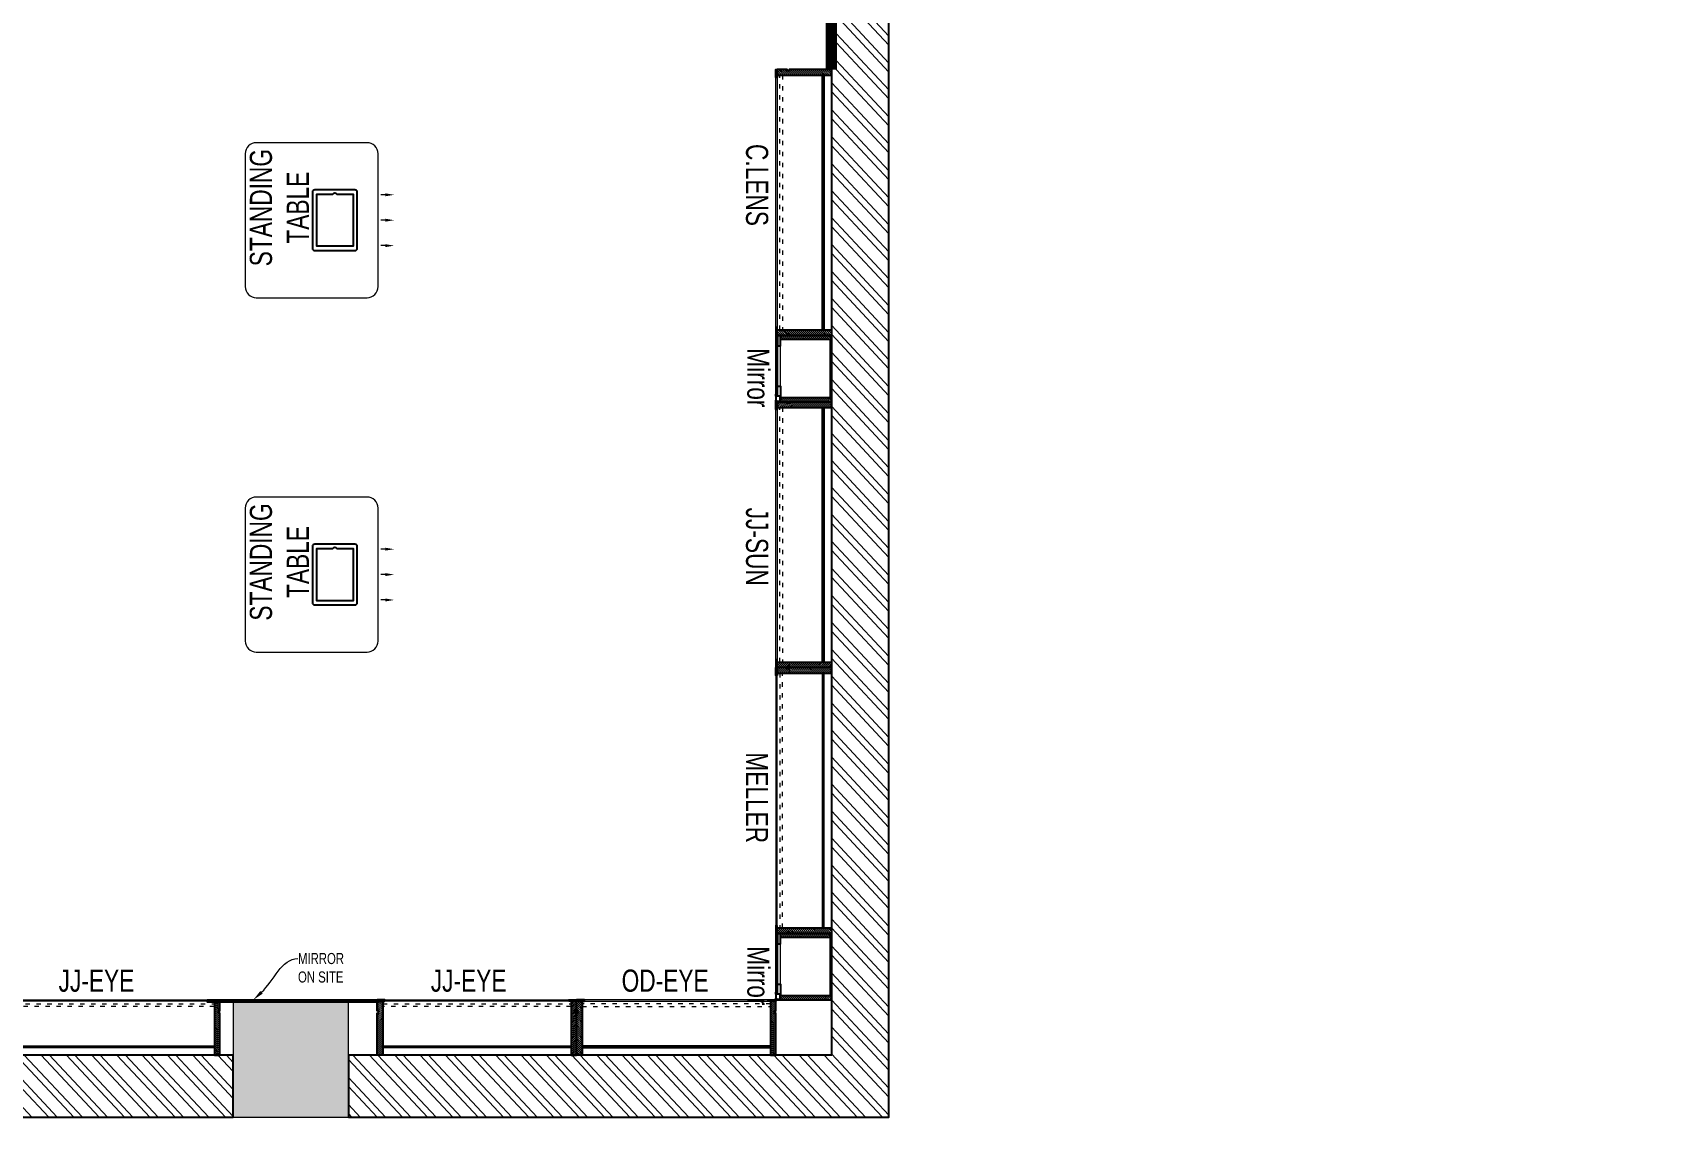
# Model space of a CAD drawing. Header units: feet. Extents: x 5886028 to 5900628, y -5290886 to -5278556.
# Drawn here: x 5893224 to 5900628, y -5290886 to -5285990 of the extents above; entities that cross this region are included whole.
import ezdxf
from ezdxf import colors
from ezdxf.entities.mleader import LeaderData, LeaderLine
from ezdxf.math import Vec2, Vec3

# ---------------------------------------------------------------- set-up
doc = ezdxf.new("R2010")
doc.units = ezdxf.units.FT
doc.header["$LTSCALE"] = 33
doc.header["$MEASUREMENT"] = 0
doc.linetypes.add('ACAD_ISO03W100', pattern=[30, 12, -18])
doc.layers.add('A-WALL', color=1, linetype='Continuous')
for name, color, linetype, lineweight in [('Column', 243, 'Continuous', 9), ('LENS-PARTITION', 21, 'Continuous', 25), ('LENS-TEXT', 31, 'Continuous', 5), ('LENS_DIMENSION', 193, 'Continuous', 0), ('LENS_TEXT', 31, 'Continuous', 5), ('LK-FF&E FLOOR', 1, 'Continuous', 9), ('LK-FF&E WALL', 1, 'Continuous', 9), ('LK-FLUTTED FINISH', 20, 'Continuous', 30), ('LN-ELEVATION-1', 81, 'Continuous', 25), ('LN-ELEVATION-2', 103, 'Continuous', 20), ('LN-ELEVATION-3', 125, 'Continuous', 18), ('LN-ELEVATION-4', 145, 'Continuous', 13), ('LN-HATCH', 251, 'Continuous', 0), ('PLANO-TXT', 252, 'Continuous', 5)]:
    doc.layers.add(name, color=color, linetype=linetype, lineweight=lineweight)
doc.styles.add('LK TXT', font='GILC____.TTF', dxfattribs={"height": 100})
doc.styles.get("Standard").update_dxf_attribs({"font": 'GILC____.TTF'})
pattern_1 = [(45, (4208834.247, 1706614.74), (-4.4901280605, 4.4901280605), [])]
pattern_2 = [(45, (4209134.247, 1706614.74), (-4.4901280605, 4.4901280605), [])]

# ---------------------------------------------------------------- blocks, each defined once
blk = doc.blocks.new('A$C2f5dd23c')
at = {"layer": 'Column'}
h = blk.add_hatch(color=8, dxfattribs=at)
h.dxf.hatch_style = 1
h.paths.add_polyline_path([(-8420, 12000), (-8420, 12330), (-8940, 12330), (-8940, 12000)])
h.paths.add_polyline_path([(-8420, 0), (-8420, 520), (-8940, 520), (-8940, 0)])
h.paths.add_polyline_path([(-8420, 6000), (-8420, 6520), (-8940, 6520), (-8940, 6000)])
h.paths.add_polyline_path([(-2440, 12000), (-2440, 12330), (-2960, 12330), (-2960, 12000)])
h.paths.add_polyline_path([(-2440, 0), (-2440, 520), (-2960, 520), (-2960, 0)])
h.paths.add_polyline_path([(-2440, 6000), (-2440, 6520), (-2960, 6520), (-2960, 6000)])
h.paths.add_polyline_path([(0, 6520), (0, 6180), (-260, 6180), (-260, 6520)])
h.paths.add_polyline_path([(3540, 6180), (3540, 6510), (3020, 6510), (3020, 6180)])
h.paths.add_polyline_path([(3540, 12000), (3540, 12330), (3020, 12330), (3020, 12000)])
at = {"layer": 'LN-HATCH'}
h = blk.add_hatch(dxfattribs=at)
h.set_pattern_fill('ANSI32', color=256, scale=222, angle=268.11052)
h.set_pattern_definition([(313.1105193, (-3373823.44, 5462012.52), (60.7755651, 56.8937008), []), (313.1105193, (-3373824.74, 5461973.3), (60.7755651, 56.8937008), [])])
h.paths.add_polyline_path([(-2960, 280), (-8420, 280), (-8420, 0), (-2960, 0)])
h.paths.add_polyline_path([(-260, 6180), (-260, 280), (-2440, 280), (-2440, 0), (0, 0), (0, 6180)])
h.paths.add_polyline_path([(1740, 6460), (1890, 6460), (1890, 8860), (1740, 8860)])
h.paths.add_polyline_path([(3020, 6460), (0, 6460), (0, 6180), (3020, 6180)])
h.paths.add_polyline_path([(3260, 7555), (3540, 7555), (3540, 6510), (3260, 6510)])
h.paths.add_polyline_path([(3260, 12000), (3540, 12000), (3540, 7855), (3260, 7855)])
h.paths.add_polyline_path([(2640, 8860), (3260, 8860), (3260, 8710), (2640, 8710)])
h.paths.add_polyline_path([(-2440, 12330), (3020, 12330), (3020, 12140), (-2440, 12140)])
h.paths.add_polyline_path([(-8420, 12330), (-2960, 12330), (-2960, 12050), (-8420, 12050)])
at = {"layer": 'A-WALL'}
for points in [[(-260, 6180), (-260, 280), (-2440, 280), (-2440, 0), (0, 0), (0, 6180)], [(-2960, 280), (-8420, 280), (-8420, 0), (-2960, 0)]]:
    blk.add_lwpolyline(points, close=True, dxfattribs=at)
at = {"layer": 'Column'}
blk.add_lwpolyline([(-2440, 0), (-2440, 520), (-2960, 520), (-2960, 0)], close=True, dxfattribs=at)
blk = doc.blocks.new('JJ SH 1200')
at = {"layer": 'LN-HATCH', "ltscale": 0.5}
h = blk.add_hatch(dxfattribs=at)
h.set_pattern_fill('ANSI31', color=256, scale=2)
h.set_pattern_definition([(45, (4097187.331, 1708800.267), (-4.4901280605, 4.4901280605), [])])
h.paths.add_polyline_path([(792.1, 220), (792.1, 30), (786.1, 30), (786.1, 20), (792.1, 20), (792.1, -24), (767.1, -24), (767.1, 220)])
h.paths.add_polyline_path([(-382.9, 180), (767.1, 180), (767.1, 186), (-382.9, 186)])
h.paths.add_polyline_path([(757.1, -24), (757.1, -30), (792.1, -30), (792.1, -24)])
h.paths.add_polyline_path([(-407.9, 220), (-407.9, 30), (-401.9, 30), (-401.9, 20), (-407.9, 20), (-407.9, -24), (-382.9, -24), (-382.9, 220)])
h.paths.add_polyline_path([(-372.9, -24), (-372.9, -30), (-407.9, -30), (-407.9, -24)])
at = {"layer": 'LN-ELEVATION-1', "ltscale": 0.5}
for points in [[(-407.9, 220), (-407.9, 30), (-401.9, 30), (-401.9, 20), (-407.9, 20), (-407.9, -24), (-382.9, -24), (-382.9, 220)], [(-382.9, 180), (767.1, 180), (767.1, 186), (-382.9, 186)], [(792.1, 220), (792.1, 30), (786.1, 30), (786.1, 20), (792.1, 20), (792.1, -24), (767.1, -24), (767.1, 220)], [(-372.9, -24), (-372.9, -30), (-407.9, -30), (-407.9, -24)], [(757.1, -24), (757.1, -30), (792.1, -30), (792.1, -24)]]:
    blk.add_lwpolyline(points, close=True, dxfattribs=at)
at = {"layer": 'LN-ELEVATION-3', "ltscale": 0.5}
for p, q in [((767.1, 220), (-382.9, 220)), ((757.1, -24), (-372.9, -24)), ((-372.9, -30), (757.1, -30))]:
    blk.add_line(p, q, dxfattribs=at)
at = {"layer": 'LN-ELEVATION-4', "linetype": 'ACAD_ISO03W100', "ltscale": 0.05}
blk.add_lwpolyline([(767.1, 0), (-382.9, 0), (-382.9, -12), (767.1, -12)], close=True, dxfattribs=at)
blk = doc.blocks.new('JJ SH 900')
at = {"layer": 'LN-HATCH', "ltscale": 0.5}
h = blk.add_hatch(dxfattribs=at)
h.set_pattern_fill('ANSI31', color=256, scale=50)
h.paths.add_polyline_path([(-911.8, 0), (-911.8, -190), (-905.8, -190), (-905.8, -200), (-911.8, -200), (-911.8, -244), (-886.8, -244), (-886.8, 0)])
h = blk.add_hatch(dxfattribs=at)
h.set_pattern_fill('ANSI31', color=256, scale=2)
h.set_pattern_definition(pattern_1)
h.paths.add_polyline_path([(-11.8, 0), (-11.8, -190), (-17.8, -190), (-17.8, -200), (-11.8, -200), (-11.8, -244), (-36.8, -244), (-36.8, 0)])
h = blk.add_hatch(dxfattribs=at)
h.set_pattern_fill('ANSI31', color=256, scale=2)
h.set_pattern_definition(pattern_2)
h.paths.add_polyline_path([(-36.8, -40), (-886.8, -40), (-886.8, -34), (-36.8, -34)])
h = blk.add_hatch(dxfattribs=at)
h.set_pattern_fill('ANSI31', color=256, scale=2)
h.set_pattern_definition(pattern_2)
h.paths.add_polyline_path([(-876.8, -244), (-876.8, -250), (-911.8, -250), (-911.8, -244)])
h = blk.add_hatch(dxfattribs=at)
h.set_pattern_fill('ANSI31', color=256, scale=2)
h.set_pattern_definition(pattern_1)
h.paths.add_polyline_path([(-46.8, -244), (-46.8, -250), (-11.8, -250), (-11.8, -244)])
at = {"layer": 'LN-ELEVATION-1', "ltscale": 0.5}
for points in [[(-911.8, 0), (-911.8, -190), (-905.8, -190), (-905.8, -200), (-911.8, -200), (-911.8, -244), (-886.8, -244), (-886.8, 0)], [(-11.8, 0), (-11.8, -190), (-17.8, -190), (-17.8, -200), (-11.8, -200), (-11.8, -244), (-36.8, -244), (-36.8, 0)], [(-36.8, -40), (-886.8, -40), (-886.8, -34), (-36.8, -34)], [(-876.8, -244), (-876.8, -250), (-911.8, -250), (-911.8, -244)], [(-46.8, -244), (-46.8, -250), (-11.8, -250), (-11.8, -244)]]:
    blk.add_lwpolyline(points, close=True, dxfattribs=at)
at = {"layer": 'LN-ELEVATION-3', "ltscale": 0.5}
for p, q in [((-886.8, 0), (-36.8, 0)), ((-876.8, -244), (-46.8, -244)), ((-46.8, -250), (-876.8, -250))]:
    blk.add_line(p, q, dxfattribs=at)
at = {"layer": 'LN-ELEVATION-4', "linetype": 'ACAD_ISO03W100', "ltscale": 0.05}
blk.add_lwpolyline([(-886.8, -220), (-36.8, -220), (-36.8, -232), (-886.8, -232)], close=True, dxfattribs=at)
blk = doc.blocks.new('MIRROR')
at = {"layer": 'LN-HATCH', "ltscale": 0.5}
h = blk.add_hatch(dxfattribs=at)
h.set_pattern_fill('ANSI31', color=256, scale=2)
h.set_pattern_definition([(45, (4060433.7416, 1708720.787), (-4.4901280605, 4.4901280605), [])])
h.paths.add_polyline_path([(212.9, 101.3), (230.9, 101.3), (230.9, -127.7), (212.9, -127.7)])
h.paths.add_polyline_path([(230.9, 95.3), (494.9, 95.3), (494.9, 101.3), (230.9, 101.3)])
h.paths.add_polyline_path([(512.9, 101.3), (494.9, 101.3), (494.9, -127.7), (512.9, -127.7)])
at = {"layer": 'Defpoints'}
blk.add_lwpolyline([(512.9, 101.3), (212.9, 101.3), (212.9, -148.7), (512.9, -148.7)], close=True, dxfattribs=at)
at = {"layer": 'LN-ELEVATION-1'}
for points in [[(212.9, 101.3), (230.9, 101.3), (230.9, -127.7), (212.9, -127.7)], [(230.9, 95.3), (494.9, 95.3), (494.9, 101.3), (230.9, 101.3)], [(512.9, 101.3), (494.9, 101.3), (494.9, -127.7), (512.9, -127.7)], [(259.9, -141.7), (259.9, -127.7), (214.9, -127.7), (214.9, -148.7), (223.9, -148.7), (223.9, -147.2), (216.4, -147.2), (216.4, -141.7)], [(442.9, -141.7), (442.9, -127.7), (487.9, -127.7), (487.9, -148.7), (478.9, -148.7), (478.9, -147.2), (486.4, -147.2), (486.4, -141.7)], [(504.9, -148.7), (504.9, -147.2), (509.4, -147.2), (509.4, -129.2), (487.9, -129.2), (487.9, -127.7), (510.9, -127.7), (510.9, -148.7)]]:
    blk.add_lwpolyline(points, close=True, dxfattribs=at)
at = {"layer": 'LN-ELEVATION-2', "color": 4, "lineweight": 0}
blk.add_lwpolyline([(216.4, -141.7), (486.4, -141.7), (486.4, -147.2), (216.4, -147.2)], close=True, dxfattribs=at)
at = {"layer": 'LN-ELEVATION-2'}
blk.add_lwpolyline([(259.9, -141.7), (442.9, -141.7), (442.9, -127.7), (259.9, -127.7)], close=True, dxfattribs=at)
at = {"layer": 'LN-ELEVATION-4', "ltscale": 0.5}
blk.add_line((478.9, -148.7), (223.9, -148.7), dxfattribs=at)
blk = doc.blocks.new('CLENS 1200')
at = {"layer": 'LN-HATCH', "ltscale": 0.5}
h = blk.add_hatch(dxfattribs=at)
h.set_pattern_fill('ANSI31', color=256, scale=2)
h.set_pattern_definition([(45, (4092853.4493, 1690921.992), (-4.4901280605, 4.4901280605), [])])
h.paths.add_polyline_path([(0, 250), (0, 60), (6, 60), (6, 50), (0, 50), (0, 6), (25, 6), (25, 250)])
h.paths.add_polyline_path([(1175, 210), (25, 210), (25, 216), (1175, 216)])
h.paths.add_polyline_path([(35, 6), (35, 0), (0, 0), (0, 6)])
h.paths.add_polyline_path([(1200, 250), (1200, 60), (1194, 60), (1194, 50), (1200, 50), (1200, 6), (1175, 6), (1175, 250)])
h.paths.add_polyline_path([(1165, 6), (1165, 0), (1200, 0), (1200, 6)])
at = {"layer": 'LN-ELEVATION-1', "ltscale": 0.5}
for points in [[(0, 250), (0, 60), (6, 60), (6, 50), (0, 50), (0, 6), (25, 6), (25, 250)], [(1200, 250), (1200, 60), (1194, 60), (1194, 50), (1200, 50), (1200, 6), (1175, 6), (1175, 250)], [(1175, 210), (25, 210), (25, 216), (1175, 216)], [(35, 6), (35, 0), (0, 0), (0, 6)], [(1165, 6), (1165, 0), (1200, 0), (1200, 6)]]:
    blk.add_lwpolyline(points, close=True, dxfattribs=at)
at = {"layer": 'LN-ELEVATION-3', "ltscale": 0.5}
for p, q in [((25, 250), (1175, 250)), ((35, 6), (1165, 6)), ((1165, 0), (35, 0))]:
    blk.add_line(p, q, dxfattribs=at)
at = {"layer": 'LN-ELEVATION-4', "linetype": 'ACAD_ISO03W100', "ltscale": 0.05}
blk.add_lwpolyline([(25, 30), (1175, 30), (1175, 18), (25, 18)], close=True, dxfattribs=at)
blk = doc.blocks.new('Standing Table 700X600')
at = {"layer": 'LN-ELEVATION-1', "linetype": 'ByBlock', "lineweight": -2}
for p, q in [((-114.7, -32.3), (-114.7, -12)), ((0, -32.3), (0, -12)), ((114.7, -32.3), (114.7, -12))]:
    blk.add_line(p, q, dxfattribs=at)
at = {"layer": 'LN-ELEVATION-1'}
for points in [[(-127.2, 94.5), (126.8, 94.5, 0.414214), (136.8, 104.5), (136.8, 286.5, 0.414214), (126.8, 296.5), (-127.2, 296.5, 0.414214), (-137.2, 286.5), (-137.2, 104.5, 0.414214)], [(117.2, 186), (117.2, 113.5), (-117.8, 113.5), (-117.8, 277.5), (117.2, 277.5), (117.2, 205, 0.327538), (118.6, 203.1, -0.733799), (118.6, 187.9, 0.327538)]]:
    blk.add_lwpolyline(points, format="xyb", close=True, dxfattribs=at)
at = {"layer": 'LN-ELEVATION-1', "linetype": 'ByBlock', "lineweight": -2}
for points in [[(-108.1, -32.3), (-121.4, -32.3), (-114.7, -72.3)], [(6.7, -32.3), (-6.7, -32.3), (0, -72.3)], [(121.4, -32.3), (108.1, -32.3), (114.7, -72.3)]]:
    blk.add_solid(points, dxfattribs=at)
at = {"layer": 'LN-ELEVATION-2'}
blk.add_lwpolyline([(-300, 0), (300, 0, 0.414214), (350, 50), (350, 550, 0.414214), (300, 600), (-300, 600, 0.414214), (-350, 550), (-350, 50, 0.414214)], format="xyb", close=True, dxfattribs=at)
at = {"layer": 'LENS-TEXT', "color": 7, "linetype": 'Continuous', "ltscale": 3, "insert": (56.8, 445.9), "char_height": 100, "width": 783.964, "attachment_point": 5, "style": 'LK TXT'}
blk.add_mtext('STANDING TABLE', dxfattribs=at)

msp = doc.modelspace()

# ---------------------------------------------------------------- linework, layer by layer
at = {"layer": 'LENS-PARTITION'}
msp.add_lwpolyline([(5894778.1, -5290366.2), (5894012, -5290366.2), (5894012, -5290356.2), (5894778.1, -5290356.2)], close=True, dxfattribs=at)
at = {"layer": 'LK-FLUTTED FINISH', "linetype": 'ACAD_ISO03W100', "ltscale": 0.05, "const_width": 50}
msp.add_lwpolyline([(5896828.1, -5281246.2), (5896828.1, -5286156.2)], dxfattribs=at)

# ---------------------------------------------------------------- block references
at = {"layer": 'LENS_DIMENSION'}
msp.add_blockref('A$C2f5dd23c', (5897088.1, -5290886.2), dxfattribs=at)
at = {"layer": 'LK-FF&E FLOOR', "rotation": 90}
for p in [(5894782.4, -5286836.2), (5894782.4, -5288436.2)]:
    msp.add_blockref('Standing Table 700X600', p, dxfattribs=at)
at = {"layer": 'LK-FF&E WALL'}
for name, p, rotation in [('CLENS 1200', (5896578.1, -5286156.2), 270), ('MIRROR', (5896726.8, -5287143.3), 270), ('JJ SH 1200', (5896608.1, -5289264.2), 270), ('MIRROR', (5896726.8, -5289843.3), 270), ('JJ SH 900', (5894766.3, -5290606.2), 180)]:
    msp.add_blockref(name, p, dxfattribs=dict(at, rotation=rotation))
at = {"layer": 'LK-FF&E WALL', "xscale": -1}
for name, p, rotation in [('JJ SH 1200', (5896608.1, -5288448.3), 270), ('JJ SH 1200', (5893276, -5290386.2), 180), ('JJ SH 900', (5896589.9, -5290606.2), 180)]:
    msp.add_blockref(name, p, dxfattribs=dict(at, rotation=rotation))

# ---------------------------------------------------------------- texts
at = {"layer": 'LENS_TEXT', "linetype": 'Continuous', "ltscale": 3, "char_height": 100, "width": 324.474, "attachment_point": 5, "rotation": 270, "style": 'LK TXT'}
for insert in [(5896498.1, -5287547.9), (5896498.1, -5290247.9)]:
    msp.add_mtext('{\\C7;Mirror}', dxfattribs=dict(at, insert=insert))
at = {"layer": 'PLANO-TXT', "linetype": 'Continuous', "ltscale": 3, "char_height": 100, "width": 244.677, "attachment_point": 5, "rotation": 270, "style": 'LK TXT'}
for s, insert in [('C.LENS', (5896492.2, -5286677.1)), ('JJ-SUN ', (5896492.2, -5288310.5)), ('MELLER ', (5896492.2, -5289443.7))]:
    msp.add_mtext(s, dxfattribs=dict(at, insert=insert))
at = {"layer": 'PLANO-TXT', "linetype": 'Continuous', "ltscale": 3, "char_height": 100, "width": 244.677, "attachment_point": 5, "style": 'LK TXT'}
for s, insert in [('JJ-EYE', (5893510.8, -5290270.3)), ('JJ-EYE', (5895190.9, -5290270.3)), ('OD-EYE', (5896077.8, -5290270.3))]:
    msp.add_mtext(s, dxfattribs=dict(at, insert=insert))

# ---------------------------------------------------------------- leaders
at = {"layer": 'LENS-TEXT', "color": 7}
ml = msp.add_multileader_mtext('Standard', dxfattribs=at)
ml.set_content('\\pxql,t3;{\\C0;MIRROR ON SITE}', color=1)
ml.set_leader_properties(color=256, linetype='ByLayer', lineweight=-1)
ml.build(insert=Vec2(0, 0))
ml.multileader.update_dxf_attribs({"leader_type": 2, "dogleg_length": 0.36, "arrow_head_size": 50})
ctx = ml.context
ctx.base_point, ctx.char_height, ctx.arrow_head_size, ctx.landing_gap_size, ctx.plane_origin = Vec3(5894420.5, -5290170, 0), 50, 50, 0.09, Vec3(5893748.1, -5289707.4, 0)
notes = []
notes.append((ctx, [(0, (1, 1, 0), (5894420.1, -5290170, 0), (1, 0), 0.36, [(0, [(5894219.3, -5290356.2, 0)], 0, [])])]))
ctx.mtext.insert, ctx.mtext.width, ctx.mtext.flow_direction = Vec3(5894420.6, -5290144.7, 0), 237.261, 5
for ctx, leaders in notes:
    for number, flags, end, landing, length, lines in leaders:
        leader = LeaderData()
        leader.index, (leader.has_last_leader_line, leader.has_dogleg_vector, leader.attachment_direction) = number, flags
        leader.last_leader_point, leader.dogleg_vector, leader.dogleg_length = Vec3(end), Vec3(landing), length
        for number, points, colour, breaks in lines:
            line = LeaderLine()
            line.index, line.vertices, line.color, line.breaks = number, Vec3.list(points), colors.encode_raw_color(colour), breaks
            leader.lines.append(line)
        ctx.leaders.append(leader)

doc.saveas('drawing.dxf')
